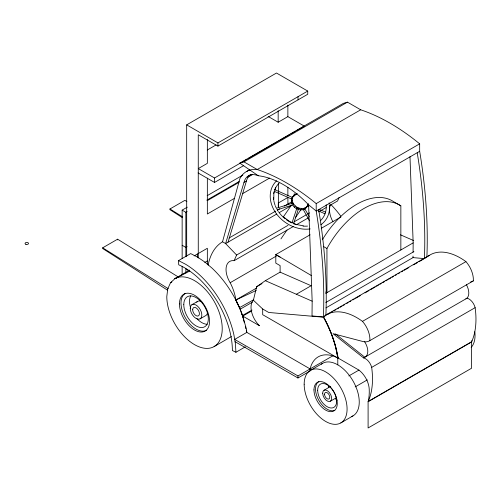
<?xml version="1.0" encoding="UTF-8"?>
<svg xmlns="http://www.w3.org/2000/svg" width="501" height="501" viewBox="0 0 501 501"><rect width="100%" height="100%" fill="white"/><g stroke="black" fill="none" stroke-linecap="round" stroke-linejoin="round"><path stroke-width="0.75" d="M426.883 257.182A492.264 284.211 60 0 0 419.669 151.308L419.669 143.843A201.809 116.514 60 0 0 360.701 109.794L347.45 102.148L343.285 103.406L239.822 163.138L258.259 175.738A95.591 55.191 60 0 1 308.603 204.803L312.167 301.182L312.017 315.931L323.414 316.92A60.439 34.895 60 0 1 362.48 321.36L465.949 261.628A18.706 10.803 60 0 1 473.32 280.879L369.857 340.617A21.512 12.419 60 0 1 362.737 341.469L333.027 333.666L363.594 357.927A9.2 5.311 60 0 1 371.673 367.39A80.279 46.349 60 0 1 369.074 399.403L368.097 401.721L368.097 427.979L471.566 368.241L471.566 341.983L472.537 339.665A80.279 46.349 60 0 0 475.142 307.658A9.2 5.311 60 0 0 467.064 298.189L363.594 357.927M325.951 307.883L413.018 257.614L413.031 256.067M413.075 252.185L413.168 242.872L409.981 156.594M273.778 199.454L273.859 193.236L275.719 187.587M297.3 193.643C293.248 194.144 291.025 198.809 292.741 202.398L291.851 203.694L291.325 201.721L291.732 198.628M208.41 265.054L208.56 263.213A76.202 43.994 60 0 1 222.519 241.789L239.866 178.663A45.791 26.44 60 0 1 257.232 169.532L360.701 109.794M471.917 340.574L471.685 341.707L368.216 401.439L368.567 399.748A56.782 32.784 60 0 0 369.218 389.133A17.078 9.863 60 0 0 358.81 370.02L337.95 357.977L334.731 356.543A43.174 24.925 60 0 0 310.119 368.93L246.836 332.395L246.267 330.159M241.163 312.549L242.641 316.031L259.518 325.769A17.529 10.12 60 0 1 253.387 300.231L256.644 286.741L265.33 280.685L280.109 272.149L311.14 285.733L296.354 294.262M291.782 198.703L291.739 199.066L292.421 197.475L274.454 189.51M307.426 205.642L307.357 205.986L308.798 206.631M250.419 174.705A24.449 14.116 60 0 0 246.448 180.986L243.987 182.408L225.6 243.567L236.597 255.028L234.124 260.689A17.729 10.239 60 0 0 230.178 282.708A35.045 20.234 60 0 1 235.839 300.005L237.618 304.188M228.061 242.14L246.448 180.986M291.989 222.945L296.893 208.078M293.617 223.559L298.521 208.692M307.376 205.56L306.994 206.731L308.453 203.682M291.851 198.515L293.899 195.296M339.133 197.419L337.593 200.957L329.476 205.642M170.509 282.764L167.741 288.883L166.795 296.623A39.191 22.626 60 0 0 201.684 347.675A39.191 22.626 60 0 0 218.511 310.482A39.191 22.626 60 0 0 174.912 278.681L170.509 282.764L171.843 281.994M291.926 198.045L292.809 196.749M291.35 199.793L292.233 198.496M294.839 195.096L295.433 194.231M291.325 201.721L292.208 200.425M283.24 217.09L291.532 204.959M292.741 202.398L293.786 204.276L292.903 205.579C295.095 208.516 298.815 210.357 302.504 209.838L303.393 208.535L306.787 206.888L304.37 209.243L305.259 207.946M294.394 207.239L295.283 205.942L293.786 204.276M296.235 208.579L297.124 207.282L299.178 208.191L303.393 208.535M298.295 209.487L299.178 208.191M300.431 209.919L301.32 208.623M280.942 238.902L287.048 229.965M295.333 217.835L301.007 209.537M305.898 208.184L307.877 205.435M295.822 194.325L295.308 195.077M304.351 208.911L304.595 208.422L303.118 209.305L309.537 220.841M307.382 206.005L308.065 204.408M293.016 196.592L294.037 195.885M178.3 277.091L174.912 278.681L189.585 270.095M186.679 256.23L186.679 124.868L276.477 73.021L307.733 91.069L307.733 94.269L217.935 146.11L198.264 134.756L198.264 258.002M186.679 124.868L217.935 142.91L307.733 91.069M207.257 150.024L216.05 144.946M268.116 116.432L278.168 122.238L287.868 116.639L304.345 126.146L296.918 130.435M207.345 139.51L207.345 163.351L198.264 168.593L214.547 177.993L246.955 159.28M248.302 158.504L277.335 141.739M278.688 140.963L289.49 134.725M290.843 133.942L295.565 131.218M239.822 163.138L243.987 161.886L347.45 102.148M198.07 172.926L214.547 182.439L243.58 165.674M167.697 290.279L102.674 248.521L102.674 247.813L117.603 239.19L178.538 277.159M182.433 217.691L169.958 209.675L169.958 208.967L184.888 200.344L186.879 201.577M182.145 258.485L182.145 210.138L187.343 207.138M207.176 195.684L242.835 175.1M182.145 210.138L185.846 212.267L187.142 211.516M206.832 200.15L239.209 181.456M247.957 176.408L251.32 174.467M207.257 200.676L239.046 182.326M247.838 177.248L252.573 174.511M234.399 198.383L207.345 214.002L207.345 178.156M242.515 193.699L269.569 178.08M187.142 246.655L185.846 247.406L182.145 245.271M245.377 346.817L235.921 352.278L232.376 350.518A67.478 38.959 60 0 0 178.713 264.816L178.519 260.608L190.681 253.587L197.663 257.176L204.878 262.073L211.936 268.041A72.52 41.865 60 0 1 239.484 307.67L240.142 309.223A72.52 41.865 60 0 1 242.534 315.448L246.079 327.867L246.836 332.395L234.675 339.415L297.957 375.95L333.109 355.654M278.168 203.074L287.868 197.475L287.95 204.389M194.106 255.923L207.345 248.283L207.345 264.816M229.032 238.025L275.606 211.14M277.629 209.969L279.652 208.804M284.38 206.074L291.801 201.79M276.658 214.09L225.6 243.567L222.519 241.789M279.358 212.53L291.507 205.516M204.752 262.474L207.345 260.977M243.987 161.886L257.232 169.532A201.809 116.514 60 0 1 316.206 203.581L419.669 143.843M236.597 255.028L287.994 225.356M294.081 221.843L306.249 214.816M307.601 214.033L309.631 212.862M419.669 151.308L316.206 211.046A492.264 284.211 60 0 1 323.414 316.92L325.187 320.271A84.481 48.779 60 0 1 335.789 347.782L337.95 357.977M234.124 260.689L293.636 226.333M296.335 224.774L308.51 217.747M318.655 211.885L326.095 207.596M310.069 234.806L275.807 254.589L275.807 263.125L280.109 265.611L280.109 272.149M321.235 228.343L340.974 216.964M191.958 304.646L197.657 301.358M230.178 282.708L276.164 256.155M200.143 318.824L205.842 315.53A8.185 4.728 60 0 0 207.514 312.355M256.644 286.741L262.054 283.616M256.806 287.906L235.839 300.005L240.142 309.223L243.574 318.567M240.142 309.223L252.316 302.191M242.753 316.093L251.546 311.021M214.109 346.567L231.406 336.578M325.65 293.398L413.168 242.872M325.807 302.491L413.926 251.608M325.825 315.116L429.294 255.385M323.414 316.92L325.882 315.498A492.264 284.211 60 0 0 318.667 209.625M327.904 314.327L329.927 313.156M331.28 312.38L332.626 311.597M333.979 310.82L336.002 309.649M337.355 308.873L338.701 308.09M340.054 307.313L342.077 306.142M343.429 305.366L344.776 304.583M346.805 303.418L348.151 302.635M349.504 301.859L350.85 301.076M352.873 299.911L354.226 299.128M355.578 298.352L360.3 295.621M365.022 292.897L369.074 290.555M370.427 289.778L375.149 287.048M376.502 286.271L378.524 285.1M379.871 284.324L381.223 283.541M382.57 282.764L384.599 281.593M385.945 280.817L387.298 280.034M388.644 279.257L390.674 278.086M392.02 277.31L393.373 276.527M395.395 275.362L396.748 274.579M398.095 273.803L399.447 273.02M401.47 271.855L402.823 271.072M404.169 270.296L408.897 267.565M413.619 264.841L417.671 262.499M419.018 261.722L423.746 258.992M425.036 258.247L426.263 257.539M310.451 370.358L322.613 363.331M235.05 341.682L297.957 377.992L310.119 370.972L310.119 368.93M323.997 390.266L330.635 386.428M348.821 375.932L358.966 370.076M371.673 367.39L475.142 307.658M330.334 401.238L336.309 397.794M355.159 386.91L367.333 379.883M368.097 401.721L471.566 341.983M340.799 422.925L352.961 415.905M242.534 315.448L252.022 310.044M253.775 299.686L239.484 307.67L235.839 300.005L256.268 290.43M174.912 278.681L189.804 271.022M276.508 208.253L292.509 203.174M277.134 209.869L293.129 204.796M296.216 194.156L296.636 194.119M413.018 257.614L424.416 258.604A492.264 284.211 60 0 0 417.208 152.73M303.349 225.857L296.398 224.461L289.71 221.498L283.735 217.158M400.512 234.831L413.569 240.543M325.569 292.045L326.946 292.653L326.946 248.515A71.155 41.082 -60 0 1 400.85 205.842L400.85 249.98M265.33 280.685L312.167 301.182M319.356 209.418L325.706 212.236M274.467 191.407L291.739 199.066M318.674 211.009L325.03 213.827M295.415 194.501L294.15 193.849L294.244 195.954M178.519 260.608L185.502 264.202A72.52 41.865 60 0 1 233.917 334.887L235.432 343.943L235.921 352.278M400.85 205.842L393.611 201.665A71.155 41.082 -60 0 0 322.337 239.772M323.659 246.611L326.946 248.515M280.109 257.076L275.807 254.589L311.234 275.462M262.693 309.004L268.699 312.467L323.677 317.233A84.481 48.779 60 0 1 337.611 354.927L338.219 358.296L262.693 314.691L262.693 309.004L253.387 300.231M186.679 269.519L188.708 270.697M292.766 204.721L292.897 204.803A0.87 0.445 72.4 0 0 293.31 204.189L293.279 203.97A0.87 0.445 72.4 0 0 292.872 203.249L292.747 203.168A0.87 0.445 72.4 0 0 292.327 203.575M169.958 208.967L182.539 216.808M102.674 247.813L168.242 288.67M295.283 205.942L297.124 207.282M335.482 333.929L364.828 357.219A12.406 7.164 60 0 0 364.327 341.262M308.603 204.803L316.206 211.046L316.206 203.581M304.646 208.479L309.18 216.62M242.641 316.031L244.356 322.725M245.315 326.445L245.885 328.675M337.787 358.046L335.858 347.951A76.421 44.119 60 0 0 323.577 317.227M278.237 204.477L278.362 207.282L278.362 183.128M337.787 357.883L337.787 364.834M298.032 96.668L298.032 99.868M297.957 375.95L297.957 377.992M287.868 105.104L287.868 116.639M287.868 187.343L287.868 195.916M278.168 110.702L278.168 122.238M217.935 142.91L217.935 146.11M214.547 177.993L214.547 182.439M197.338 254.057L197.338 257.188M185.846 212.267L185.846 256.712M185.846 268.348L185.846 273.001M182.145 266.256L182.145 274.805M117.603 239.19L117.603 239.898M196.736 302.209A8.185 4.728 60 0 1 201.245 301.496M334.85 410.306A16.477 9.513 60 0 1 318.661 400.042A16.477 9.513 60 0 1 318.924 381.48M466.325 284.543A12.406 7.164 60 0 1 465.83 298.903M330.729 204.364A72.52 41.865 60 0 1 340.636 215.95M427.459 256.7A60.439 34.895 60 0 1 465.949 261.628M362.48 321.36A18.706 10.803 60 0 1 369.857 340.617M206.688 330.165A21.28 12.287 60 0 1 185.408 317.878A21.28 12.287 60 0 1 185.408 293.304M474.816 331.718A30.354 17.522 60 0 1 471.165 347.418M473.32 280.879A21.512 12.419 60 0 1 471.785 281.65M471.228 281.825A21.512 12.419 60 0 1 470.652 281.957M243.987 182.408A24.449 14.116 60 0 1 258.259 175.738M321.348 364.196A30.354 17.522 60 0 1 352.961 380.86A30.354 17.522 60 0 1 351.589 416.569M207.17 324.272A17.335 10.007 60 0 1 196.561 318.279M190.637 308.015A17.335 10.007 60 0 1 190.756 295.834M246.642 171.699A45.791 26.44 60 0 1 249.417 169.826M337.167 400.199A13.427 7.753 60 0 1 335.332 398.79M328.618 387.16A13.427 7.753 60 0 1 328.374 385.613M332.883 221.667A17.729 10.239 60 0 1 330.284 205.235M329.495 205.811A31.538 25.207 34.3 0 1 320.928 224.717M310.2 228.907A31.538 25.207 34.3 0 1 275.907 213.05A31.538 25.207 34.3 0 1 276.558 180.836M329.119 202.817A31.538 25.207 34.3 0 1 329.339 204.239M298.302 208.886A0.87 0.507 18.3 0 0 298.521 208.422L298.439 208.278A0.87 0.507 18.3 0 0 297.494 207.827L297.287 207.84A0.87 0.507 18.3 0 0 296.893 208.347L296.98 208.497A0.87 0.507 18.3 0 0 297.112 208.635M307.533 226.089A28.056 22.42 34.3 0 1 303.024 226.089M296.135 224.705A28.056 22.42 34.3 0 1 293.429 223.709M291.432 222.795A28.056 22.42 34.3 0 1 286.422 219.764M285.251 218.874A28.056 22.42 34.3 0 1 278.763 212.098M278.312 211.453A28.056 22.42 34.3 0 1 277.072 209.468M276.333 208.103A28.056 22.42 34.3 0 1 275.387 206.03M275.112 205.341A28.056 22.42 34.3 0 1 273.784 200.381M273.678 199.68A28.056 22.42 34.3 0 1 273.496 197.319M273.759 193.474A28.056 22.42 34.3 0 1 274.254 191.276M274.723 189.854A28.056 22.42 34.3 0 1 279.132 183.153M326.176 204.759A28.056 22.42 34.3 0 1 320.634 220.496M25.92 244.325A1.741 1.008 0 0 0 28.532 243.455A1.741 1.008 0 0 0 25.92 242.584A1.741 1.008 0 0 0 25.92 244.325M190.261 308.391A8.185 4.728 60 0 0 198.941 319.193A8.185 4.728 60 0 0 198.941 307.62A8.185 4.728 60 0 0 190.261 308.391M313.97 389.916A16.477 9.513 60 0 0 331.449 411.659A16.477 9.513 60 0 0 331.449 388.35A16.477 9.513 60 0 0 313.97 389.916M192.672 309.787A4.778 2.756 60 0 0 197.738 316.087A4.778 2.756 60 0 0 197.738 309.33A4.778 2.756 60 0 0 192.672 309.787M322.682 393.166A6.338 3.657 60 0 0 329.401 401.526A6.338 3.657 60 0 0 329.401 392.565A6.338 3.657 60 0 0 322.682 393.166M179.464 303.938A21.28 12.287 60 0 0 202.035 332.013A21.28 12.287 60 0 0 202.035 301.921A21.28 12.287 60 0 0 179.464 303.938M304.163 384.248A30.354 17.522 60 0 0 336.353 424.297A30.354 17.522 60 0 0 336.353 381.374A30.354 17.522 60 0 0 304.163 384.248M317.672 390.273A13.427 7.753 60 0 0 331.912 407.989A13.427 7.753 60 0 0 331.912 389.001A13.427 7.753 60 0 0 317.672 390.273M183.792 304.658A17.335 10.007 60 0 0 202.179 327.529A17.335 10.007 60 0 0 202.179 303.011A17.335 10.007 60 0 0 183.792 304.658M324.548 394.243A3.701 2.136 60 0 0 328.468 399.122A3.701 2.136 60 0 0 328.468 393.892A3.701 2.136 60 0 0 324.548 394.243"/></g></svg>
